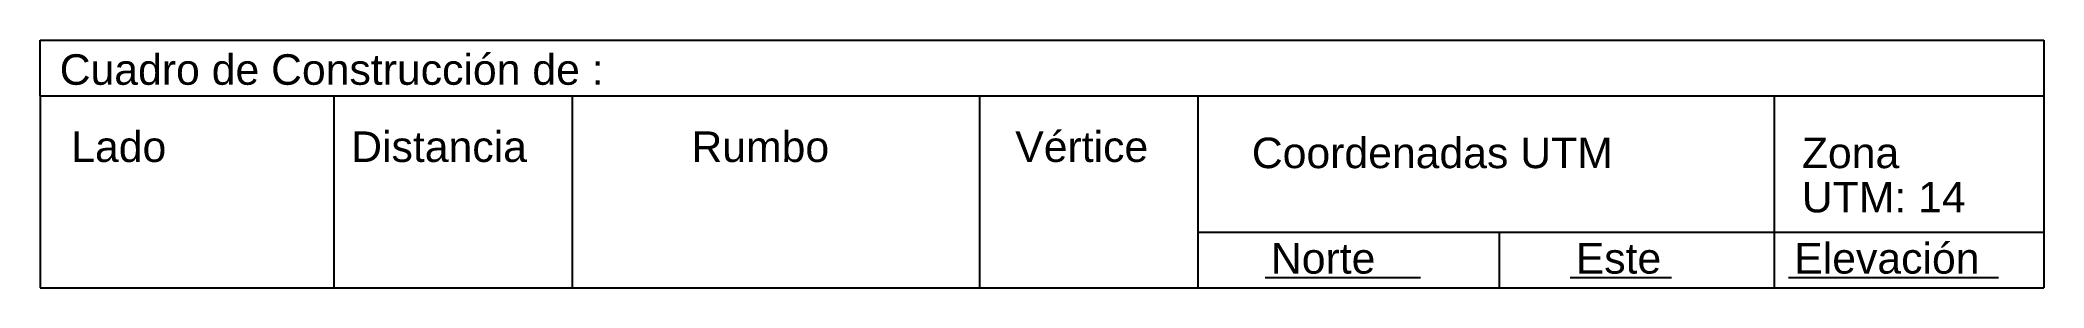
# Model space of a CAD drawing. Header units: millimetres. Extents: x 214152.8 to 214197.7, y 1964931.4 to 1964937.
import ezdxf

# ---------------------------------------------------------------- set-up
doc = ezdxf.new("R2010")
doc.units = ezdxf.units.MM
doc.styles.add('SSANSERIF', font='sanss___.ttf')

msp = doc.modelspace()

# ---------------------------------------------------------------- linework, layer by layer
for p, q in [((214152.788, 1964936.954), (214197.675, 1964936.954)), ((214152.788, 1964935.704), (214152.788, 1964936.954)), ((214197.675, 1964936.954), (214197.675, 1964931.388)), ((214152.788, 1964935.704), (214197.675, 1964935.704)), ((214152.788, 1964935.704), (214152.788, 1964931.388)), ((214159.368, 1964935.704), (214159.368, 1964931.388)), ((214164.71, 1964935.704), (214164.71, 1964931.388)), ((214173.83, 1964935.704), (214173.83, 1964931.388)), ((214178.72, 1964935.704), (214178.72, 1964931.388)), ((214191.629, 1964935.704), (214191.629, 1964931.388)), ((214178.72, 1964932.638), (214197.675, 1964932.638)), ((214185.481, 1964931.388), (214185.481, 1964932.638)), ((214152.788, 1964931.388), (214197.675, 1964931.388)), ((214180.232, 1964931.623), (214183.713, 1964931.623)), ((214187.059, 1964931.623), (214189.335, 1964931.623)), ((214191.955, 1964931.623), (214196.655, 1964931.623))]:
    msp.add_line(p, q)

# ---------------------------------------------------------------- texts
at = {"style": 'SSANSERIF'}
for s, height, p in [('Cuadro de Construcción de :', 0.68523, (214153.227, 1964935.949)), ('Lado', 0.6852, (214153.486, 1964934.217)), ('Distancia', 0.6852, (214159.757, 1964934.217)), ('Rumbo', 0.6852, (214167.378, 1964934.217)), ('Vértice', 0.6852, (214174.632, 1964934.217)), ('Coordenadas UTM', 0.68523, (214179.931, 1964934.078)), ('Zona', 0.6852, (214192.252, 1964934.078)), ('UTM: 14', 0.6852, (214192.252, 1964933.085)), ('Norte', 0.6852, (214180.359, 1964931.711)), ('Este', 0.6852, (214187.187, 1964931.711)), ('Elevación', 0.6852, (214192.082, 1964931.711))]:
    msp.add_text(s, height=height, dxfattribs=at).set_placement(p)

doc.saveas('drawing.dxf')
